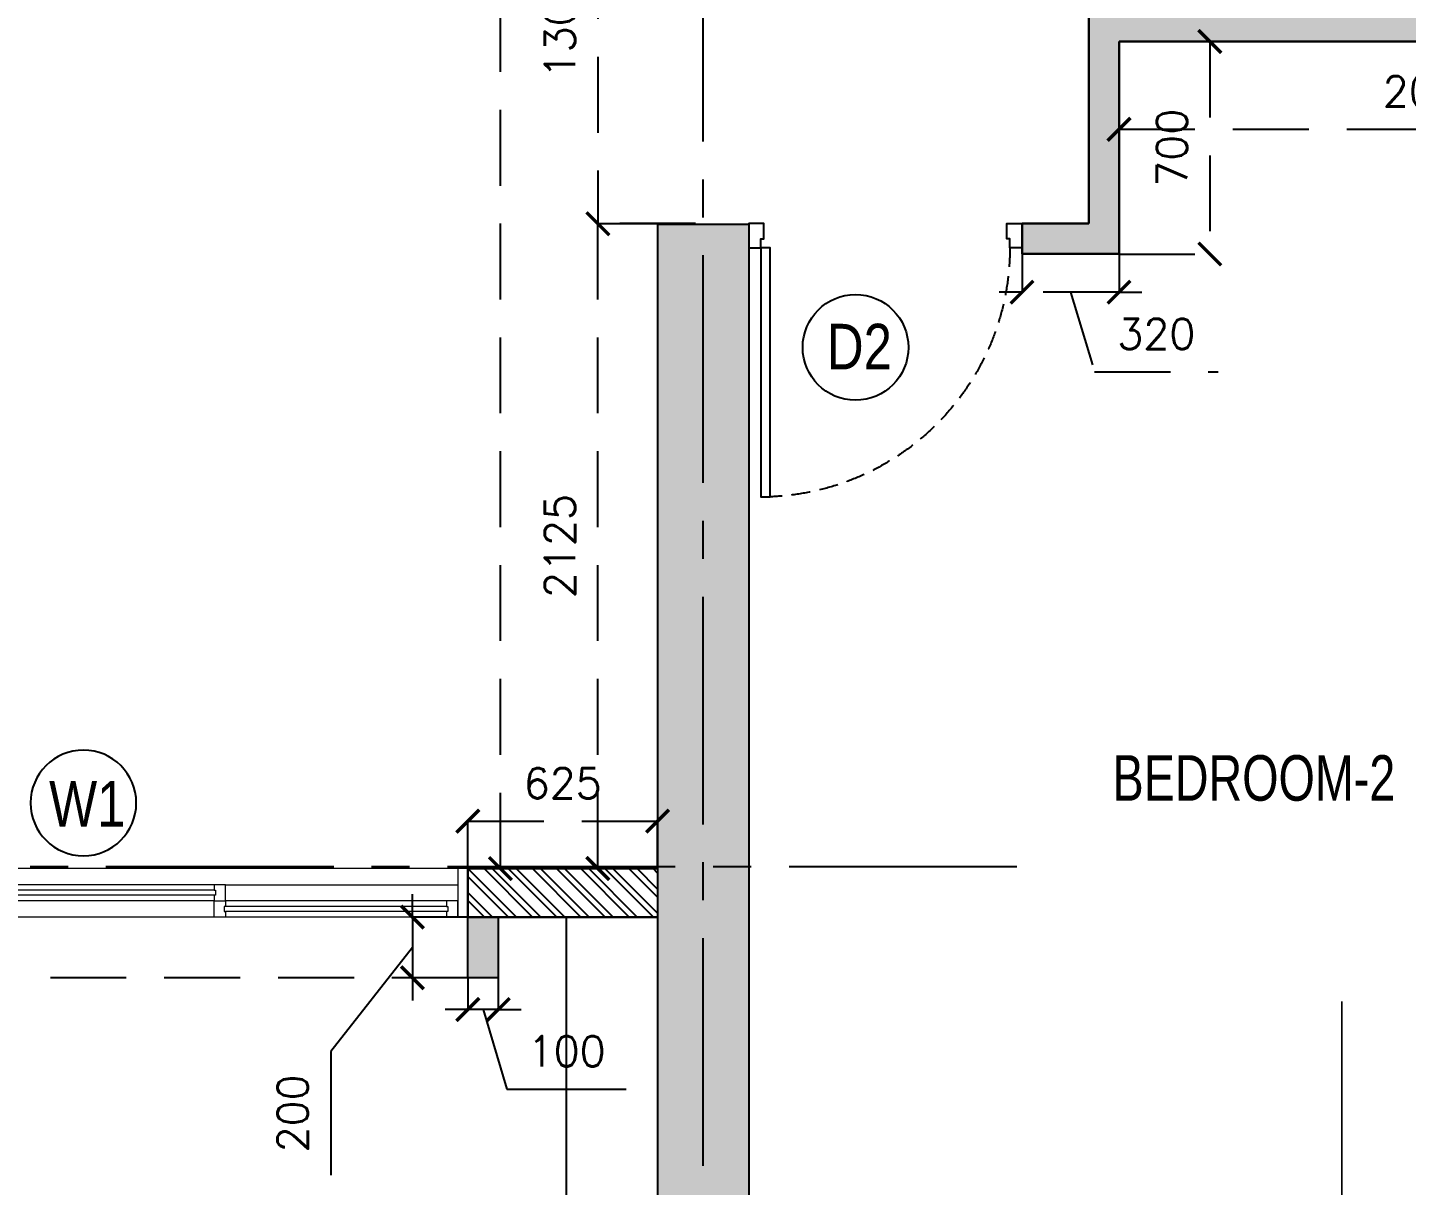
# Model space of a CAD drawing. Header units: millimetres. Extents: x 1124992 to 1258557, y -5767803 to -5695799.
# Drawn here: x 1220237 to 1224778, y -5718618 to -5714803 of the extents above; entities that cross this region are included whole.
import ezdxf
from ezdxf.enums import TextEntityAlignment as Align

# ---------------------------------------------------------------- set-up
doc = ezdxf.new("R2010")
doc.units = ezdxf.units.MM
doc.header["$LTSCALE"] = 1000
doc.header["$MEASUREMENT"] = 0
for name, pattern in [('$1$AUDIT_D_120904163729-0', [0]), ('$36$HIDDEN', [0.375, 0.25, -0.125]), ('3BHK-A$0$AUDIT_D_120904163729-0', [0]), ('3BHK-A$0$HIDDEN', [0.375, 0.25, -0.125]), ('AUDIT_D_120904163729-0', [0]), ('T8(T9 IS SIMILAR) - 1st FLOOR ELEVATION$0$AUDIT_D_120904163729-0', [0]), ('T8(T9 IS SIMILAR) - DIMENSION & TEXTING$0$HIDDEN', [0.375, 0.25, -0.125]), ('T8(T9 IS SIMILAR) - TYPICAL FLOOR ELEVATION$0$AUDIT_D_120904163729-0', [0]), ('T8(T9 IS SIMILAR) - TYPICAL FLOOR ELEVATION$0$HIDDEN', [0.375, 0.25, -0.125]), ('T8_PROFILE SECTIONS$0$HIDDEN', [0.375, 0.25, -0.125]), ('T8_PROFILE SECTIONS$0$PHANTOM2', [1.25, 0.625, -0.125, 0.125, -0.125, 0.125, -0.125]), ('T8_REFUGE COLUMNS$0$CENTER2', [1.125, 0.75, -0.125, 0.125, -0.125])]:
    doc.linetypes.add(name, pattern=pattern)
doc.layers.get('0').update_dxf_attribs({"linetype": 'AUDIT_D_120904163729-0'})
for name, color, linetype in [('$0$A-HATCH -160', 251, '$1$AUDIT_D_120904163729-0'), ('$21$A-DIMENSIONS', 2, '$36$HIDDEN'), ('3BHK-A$0$A-DOOR-FULL', 2, 'Continuous'), ('3BHK-A$0$A-HATCH -160', 251, '3BHK-A$0$AUDIT_D_120904163729-0'), ('A_dim', 1, 'Continuous'), ('T8(T9 IS SIMILAR) - 1st FLOOR ELEVATION$0$A-WALL-FEATURES', 110, 'T8(T9 IS SIMILAR) - 1st FLOOR ELEVATION$0$AUDIT_D_120904163729-0'), ('T8(T9 IS SIMILAR) - DIMENSION & TEXTING$0$A-DIMENSIONS', 2, 'T8(T9 IS SIMILAR) - DIMENSION & TEXTING$0$HIDDEN'), ('T8(T9 IS SIMILAR) - DIMENSION & TEXTING$1$a-window-no', 125, 'Continuous'), ('T8(T9 IS SIMILAR) - TYPICAL FLOOR ELEVATION$0$A-DIM', 1, 'T8(T9 IS SIMILAR) - TYPICAL FLOOR ELEVATION$0$AUDIT_D_120904163729-0'), ('T8(T9 IS SIMILAR) - TYPICAL FLOOR ELEVATION$0$A-WALL HATCH', 252, 'T8(T9 IS SIMILAR) - TYPICAL FLOOR ELEVATION$0$AUDIT_D_120904163729-0'), ('T8(T9 IS SIMILAR) - TYPICAL FLOOR ELEVATION$0$A-WALL-FEATURES', 6, 'T8(T9 IS SIMILAR) - TYPICAL FLOOR ELEVATION$0$AUDIT_D_120904163729-0'), ('T8_PROFILE SECTIONS$0$A-PROFILE SECTIONS', 81, 'T8_PROFILE SECTIONS$0$PHANTOM2'), ('T8_REFUGE COLUMNS$0$A-CENTERLINE', 193, 'T8_REFUGE COLUMNS$0$CENTER2'), ('T8_REFUGE COLUMNS$0$A-RCC COLS', 3, 'Continuous'), ('T8_TYPICAL COLUMNS$0$A-RCC COLS', 3, 'Continuous')]:
    doc.layers.add(name, color=color, linetype=linetype)
for name, color, linetype, lineweight in [('3BHK-A$0$A-WALL- 160', 6, 'Continuous', 30), ('3BHK-A$0$Window', 4, 'Continuous', 20), ('T8(T9 IS SIMILAR) - DIMENSION & TEXTING$0$a-Text', 4, 'Continuous', 0), ('T8(T9 IS SIMILAR)$0$D&W', 8, 'Continuous', 25)]:
    doc.layers.add(name, color=color, linetype=linetype, lineweight=lineweight)
doc.layers.add('T8_REFUGE COLUMNS$1$COL-HATCH', color=7, linetype='Continuous', lineweight=25, true_color=0xa3a3a3)
doc.styles.add('T8(T9 IS SIMILAR) - DIMENSION & TEXTING$0$ARIAL ARROW', font='swisscl.ttf')
doc.styles.add('T8(T9 IS SIMILAR) - DIMENSION & TEXTING$0$Romans 1', font='romans.shx', dxfattribs={"height": 100})
doc.styles.add('T8(T9 IS SIMILAR) - DIMENSION & TEXTING$1$LODHA STANDERD', font='sanss___.ttf')
doc.styles.add('T8(T9 IS SIMILAR) - TYPICAL FLOOR ELEVATION$0$Romans 1', font='romans.shx', dxfattribs={"height": 100})
doc.dimstyles.new('T8(T9 IS SIMILAR) - DIMENSION & TEXTING$0$ALPINE S', dxfattribs={"dimscale": 0, "dimtxt": 100, "dimasz": 75, "dimexe": 0, "dimexo": 0, "dimgap": 75, "dimtad": 1, "dimdec": 0, "dimzin": 0, "dimdsep": 46, "dimtxsty": 'T8(T9 IS SIMILAR) - DIMENSION & TEXTING$0$Romans 1', "dimblk": 'T8(T9 IS SIMILAR) - DIMENSION & TEXTING$0$_ArchTick', "dimcen": 0.09, "dimclrd": 256, "dimclre": 256, "dimclrt": 7, "dimadec": 0, "dimazin": 0, "dimtfac": 1, "dimtdec": 0, "dimtofl": 0, "dimtmove": 1, "dimatfit": 0, "dimldrblk": 'T8(T9 IS SIMILAR) - DIMENSION & TEXTING$0$_Open90', "dimfxl": 1, "dimtolj": 1, "dimtzin": 0, "dimarcsym": 0})
doc.dimstyles.new('T8(T9 IS SIMILAR) - TYPICAL FLOOR ELEVATION$0$ALPINE S', dxfattribs={"dimscale": 0, "dimtxt": 100, "dimasz": 75, "dimexe": 0, "dimexo": 0, "dimgap": 75, "dimtad": 1, "dimdec": 0, "dimzin": 0, "dimdsep": 46, "dimtxsty": 'T8(T9 IS SIMILAR) - TYPICAL FLOOR ELEVATION$0$Romans 1', "dimblk": 'T8(T9 IS SIMILAR) - TYPICAL FLOOR ELEVATION$0$_ArchTick', "dimcen": 0.09, "dimclrd": 256, "dimclre": 256, "dimclrt": 7, "dimadec": 0, "dimazin": 0, "dimtfac": 1, "dimtdec": 0, "dimtofl": 0, "dimtmove": 1, "dimatfit": 0, "dimldrblk": 'T8(T9 IS SIMILAR) - TYPICAL FLOOR ELEVATION$0$_Open90', "dimfxl": 1, "dimtolj": 1, "dimtzin": 0, "dimarcsym": 0})

# ---------------------------------------------------------------- blocks, each defined once
blk = doc.blocks.new('T8(T9 IS SIMILAR) - DIMENSION & TEXTING$1$WINDOW TAG')
at = {"layer": 'T8(T9 IS SIMILAR) - DIMENSION & TEXTING$1$a-window-no'}
blk.add_circle((0, 0), 174.1, dxfattribs=at)
at = {"layer": 'T8(T9 IS SIMILAR) - DIMENSION & TEXTING$1$a-window-no', "style": 'T8(T9 IS SIMILAR) - DIMENSION & TEXTING$1$LODHA STANDERD'}
blk.add_attdef('WINDOW', text='', height=150, dxfattribs=at).set_placement((11.3, 2.8), align=Align.MIDDLE_CENTER)
blk = doc.blocks.new('T8(T9 IS SIMILAR) - DIMENSION & TEXTING$0$_ArchTick')
at = {"color": 0, "linetype": 'ByBlock', "const_width": 0.15}
blk.add_lwpolyline([(-0.5, -0.5), (0.5, 0.5)], dxfattribs=at)
blk = doc.blocks.new('*D400')
at = {"layer": 'T8(T9 IS SIMILAR) - DIMENSION & TEXTING$0$A-DIMENSIONS', "linetype": 'T8(T9 IS SIMILAR) - DIMENSION & TEXTING$0$HIDDEN', "lineweight": -2, "transparency": 16777216}
for p, q in [((1221686.8, -5717573.6), (1221686.8, -5717417.3)), ((1222311.7, -5717573.6), (1222311.7, -5717417.3))]:
    blk.add_line(p, q, dxfattribs=at)
at = {"layer": 'T8(T9 IS SIMILAR) - DIMENSION & TEXTING$0$A-DIMENSIONS', "lineweight": -2, "transparency": 16777216}
blk.add_line((1221686.8, -5717417.3), (1222311.7, -5717417.3), dxfattribs=at)
at = {"layer": 'T8(T9 IS SIMILAR) - DIMENSION & TEXTING$0$A-DIMENSIONS', "linetype": 'ByBlock', "lineweight": -2, "transparency": 16777216, "xscale": 75, "yscale": 75, "zscale": 75, "rotation": 180}
blk.add_blockref('T8(T9 IS SIMILAR) - DIMENSION & TEXTING$0$_ArchTick', (1221686.8, -5717417.3), dxfattribs=at)
at = {"layer": 'T8(T9 IS SIMILAR) - DIMENSION & TEXTING$0$A-DIMENSIONS', "linetype": 'ByBlock', "lineweight": -2, "transparency": 16777216, "xscale": 75, "yscale": 75, "zscale": 75}
blk.add_blockref('T8(T9 IS SIMILAR) - DIMENSION & TEXTING$0$_ArchTick', (1222311.7, -5717417.3), dxfattribs=at)
at = {"layer": 'T8(T9 IS SIMILAR) - DIMENSION & TEXTING$0$A-DIMENSIONS', "color": 7, "linetype": 'ByBlock', "transparency": 16777216, "insert": (1221999.3, -5717292.3), "char_height": 100, "attachment_point": 5, "style": 'T8(T9 IS SIMILAR) - DIMENSION & TEXTING$0$Romans 1'}
blk.add_mtext('\\A1;625', dxfattribs=at)
blk = doc.blocks.new('T8(T9 IS SIMILAR) - DIMENSION & TEXTING$0$_Open90')
at = {"color": 0, "linetype": 'ByBlock', "lineweight": -2}
for p, q in [((0, 0), (-1, 0)), ((-0.5, 0.5), (0, 0)), ((0, 0), (-0.5, -0.5))]:
    blk.add_line(p, q, dxfattribs=at)
blk = doc.blocks.new('*D401')
at = {"layer": 'T8(T9 IS SIMILAR) - DIMENSION & TEXTING$0$A-DIMENSIONS', "linetype": 'T8(T9 IS SIMILAR) - DIMENSION & TEXTING$0$HIDDEN', "lineweight": -2, "transparency": 16777216}
for p, q in [((1222022.4, -5710748.9), (1221794, -5710748.9)), ((1221999.3, -5717573.6), (1221794, -5717573.6))]:
    blk.add_line(p, q, dxfattribs=at)
at = {"layer": 'T8(T9 IS SIMILAR) - DIMENSION & TEXTING$0$A-DIMENSIONS', "lineweight": -2, "transparency": 16777216}
blk.add_line((1221794, -5717573.6), (1221794, -5710748.9), dxfattribs=at)
at = {"layer": 'T8(T9 IS SIMILAR) - DIMENSION & TEXTING$0$A-DIMENSIONS', "linetype": 'ByBlock', "lineweight": -2, "transparency": 16777216, "xscale": 75, "yscale": 75, "zscale": 75}
for p, rotation in [((1221794, -5710748.9), 90), ((1221794, -5717573.6), 270)]:
    blk.add_blockref('T8(T9 IS SIMILAR) - DIMENSION & TEXTING$0$_ArchTick', p, dxfattribs=dict(at, rotation=rotation))
at = {"layer": 'T8(T9 IS SIMILAR) - DIMENSION & TEXTING$0$A-DIMENSIONS', "color": 7, "linetype": 'ByBlock', "transparency": 16777216, "insert": (1221669, -5714161.3), "char_height": 100, "attachment_point": 5, "rotation": 90, "style": 'T8(T9 IS SIMILAR) - DIMENSION & TEXTING$0$Romans 1'}
blk.add_mtext('\\A1;6825', dxfattribs=at)
blk = doc.blocks.new('*D378')
at = {"layer": 'T8(T9 IS SIMILAR) - DIMENSION & TEXTING$0$A-DIMENSIONS', "linetype": 'T8(T9 IS SIMILAR) - DIMENSION & TEXTING$0$HIDDEN', "lineweight": -2, "transparency": 16777216}
for p, q in [((1223831.7, -5714848.7), (1224130.7, -5714848.7)), ((1223831.7, -5715548.7), (1224130.7, -5715548.7))]:
    blk.add_line(p, q, dxfattribs=at)
at = {"layer": 'T8(T9 IS SIMILAR) - DIMENSION & TEXTING$0$A-DIMENSIONS', "lineweight": -2, "transparency": 16777216}
blk.add_line((1224130.7, -5714848.7), (1224130.7, -5715548.7), dxfattribs=at)
at = {"layer": 'T8(T9 IS SIMILAR) - DIMENSION & TEXTING$0$A-DIMENSIONS', "linetype": 'ByBlock', "lineweight": -2, "transparency": 16777216, "xscale": 75, "yscale": 75, "zscale": 75}
for p, rotation in [((1224130.7, -5714848.7), 90), ((1224130.7, -5715548.7), 270)]:
    blk.add_blockref('T8(T9 IS SIMILAR) - DIMENSION & TEXTING$0$_ArchTick', p, dxfattribs=dict(at, rotation=rotation))
at = {"layer": 'T8(T9 IS SIMILAR) - DIMENSION & TEXTING$0$A-DIMENSIONS', "color": 7, "linetype": 'ByBlock', "transparency": 16777216, "insert": (1224005.7, -5715198.7), "char_height": 100, "attachment_point": 5, "rotation": 90, "style": 'T8(T9 IS SIMILAR) - DIMENSION & TEXTING$0$Romans 1'}
blk.add_mtext('\\A1;700', dxfattribs=at)
blk = doc.blocks.new('*D379')
at = {"layer": 'T8(T9 IS SIMILAR) - DIMENSION & TEXTING$0$A-DIMENSIONS', "linetype": 'T8(T9 IS SIMILAR) - DIMENSION & TEXTING$0$HIDDEN', "lineweight": -2, "transparency": 16777216}
for p, q in [((1223512.1, -5715548.7), (1223512.1, -5715674.5)), ((1223831.7, -5715548.7), (1223831.7, -5715674.5))]:
    blk.add_line(p, q, dxfattribs=at)
at = {"layer": 'T8(T9 IS SIMILAR) - DIMENSION & TEXTING$0$A-DIMENSIONS', "lineweight": -2, "transparency": 16777216}
for p, q in [((1223512.1, -5715674.5), (1223437.1, -5715674.5)), ((1223831.7, -5715674.5), (1223512.1, -5715674.5)), ((1223671.9, -5715674.5), (1223750.7, -5715937)), ((1223831.7, -5715674.5), (1223906.7, -5715674.5)), ((1223750.7, -5715937), (1224157.8, -5715937))]:
    blk.add_line(p, q, dxfattribs=at)
at = {"layer": 'T8(T9 IS SIMILAR) - DIMENSION & TEXTING$0$A-DIMENSIONS', "linetype": 'ByBlock', "lineweight": -2, "transparency": 16777216, "xscale": 75, "yscale": 75, "zscale": 75}
blk.add_blockref('T8(T9 IS SIMILAR) - DIMENSION & TEXTING$0$_ArchTick', (1223512.1, -5715674.5), dxfattribs=at)
at = {"layer": 'T8(T9 IS SIMILAR) - DIMENSION & TEXTING$0$A-DIMENSIONS', "linetype": 'ByBlock', "lineweight": -2, "transparency": 16777216, "xscale": 75, "yscale": 75, "zscale": 75, "rotation": 180}
blk.add_blockref('T8(T9 IS SIMILAR) - DIMENSION & TEXTING$0$_ArchTick', (1223831.7, -5715674.5), dxfattribs=at)
at = {"layer": 'T8(T9 IS SIMILAR) - DIMENSION & TEXTING$0$A-DIMENSIONS', "color": 7, "linetype": 'ByBlock', "transparency": 16777216, "insert": (1223954.3, -5715812), "char_height": 100, "attachment_point": 5, "style": 'T8(T9 IS SIMILAR) - DIMENSION & TEXTING$0$Romans 1'}
blk.add_mtext('\\A1;320', dxfattribs=at)
blk = doc.blocks.new('*D380')
at = {"layer": 'T8(T9 IS SIMILAR) - DIMENSION & TEXTING$0$A-DIMENSIONS', "linetype": 'T8(T9 IS SIMILAR) - DIMENSION & TEXTING$0$HIDDEN', "lineweight": -2, "transparency": 16777216}
for p, q in [((1223831.7, -5715361), (1223831.7, -5715137.9)), ((1225911.9, -5715311), (1225911.9, -5715137.9))]:
    blk.add_line(p, q, dxfattribs=at)
at = {"layer": 'T8(T9 IS SIMILAR) - DIMENSION & TEXTING$0$A-DIMENSIONS', "lineweight": -2, "transparency": 16777216}
blk.add_line((1223831.7, -5715137.9), (1225911.9, -5715137.9), dxfattribs=at)
at = {"layer": 'T8(T9 IS SIMILAR) - DIMENSION & TEXTING$0$A-DIMENSIONS', "linetype": 'ByBlock', "lineweight": -2, "transparency": 16777216, "xscale": 75, "yscale": 75, "zscale": 75, "rotation": 180}
blk.add_blockref('T8(T9 IS SIMILAR) - DIMENSION & TEXTING$0$_ArchTick', (1223831.7, -5715137.9), dxfattribs=at)
at = {"layer": 'T8(T9 IS SIMILAR) - DIMENSION & TEXTING$0$A-DIMENSIONS', "linetype": 'ByBlock', "lineweight": -2, "transparency": 16777216, "xscale": 75, "yscale": 75, "zscale": 75}
blk.add_blockref('T8(T9 IS SIMILAR) - DIMENSION & TEXTING$0$_ArchTick', (1225911.9, -5715137.9), dxfattribs=at)
at = {"layer": 'T8(T9 IS SIMILAR) - DIMENSION & TEXTING$0$A-DIMENSIONS', "color": 7, "linetype": 'ByBlock', "transparency": 16777216, "insert": (1224871.8, -5715012.9), "char_height": 100, "attachment_point": 5, "style": 'T8(T9 IS SIMILAR) - DIMENSION & TEXTING$0$Romans 1'}
blk.add_mtext('\\A1;2080', dxfattribs=at)
blk = doc.blocks.new('*D393')
at = {"layer": 'T8(T9 IS SIMILAR) - DIMENSION & TEXTING$0$A-DIMENSIONS', "linetype": 'T8(T9 IS SIMILAR) - DIMENSION & TEXTING$0$HIDDEN', "lineweight": -2, "transparency": 16777216}
for p, q in [((1222436.9, -5714148.9), (1222115.1, -5714148.9)), ((1222436.9, -5715448.7), (1222115.1, -5715448.7))]:
    blk.add_line(p, q, dxfattribs=at)
at = {"layer": 'T8(T9 IS SIMILAR) - DIMENSION & TEXTING$0$A-DIMENSIONS', "lineweight": -2, "transparency": 16777216}
blk.add_line((1222115.1, -5714148.9), (1222115.1, -5715448.7), dxfattribs=at)
at = {"layer": 'T8(T9 IS SIMILAR) - DIMENSION & TEXTING$0$A-DIMENSIONS', "linetype": 'ByBlock', "lineweight": -2, "transparency": 16777216, "xscale": 75, "yscale": 75, "zscale": 75}
for p, rotation in [((1222115.1, -5714148.9), 90), ((1222115.1, -5715448.7), 270)]:
    blk.add_blockref('T8(T9 IS SIMILAR) - DIMENSION & TEXTING$0$_ArchTick', p, dxfattribs=dict(at, rotation=rotation))
at = {"layer": 'T8(T9 IS SIMILAR) - DIMENSION & TEXTING$0$A-DIMENSIONS', "color": 7, "linetype": 'ByBlock', "transparency": 16777216, "insert": (1221990.1, -5714798.8), "char_height": 100, "attachment_point": 5, "rotation": 90, "style": 'T8(T9 IS SIMILAR) - DIMENSION & TEXTING$0$Romans 1'}
blk.add_mtext('\\A1;1300', dxfattribs=at)
blk = doc.blocks.new('*D217')
at = {"layer": 'T8(T9 IS SIMILAR) - DIMENSION & TEXTING$0$A-DIMENSIONS', "linetype": 'T8(T9 IS SIMILAR) - DIMENSION & TEXTING$0$HIDDEN', "lineweight": -2, "transparency": 16777216}
for p, q in [((1222312.1, -5715448.9), (1222115.1, -5715448.9)), ((1222312.1, -5717573.4), (1222115.1, -5717573.4))]:
    blk.add_line(p, q, dxfattribs=at)
at = {"layer": 'T8(T9 IS SIMILAR) - DIMENSION & TEXTING$0$A-DIMENSIONS', "lineweight": -2, "transparency": 16777216}
blk.add_line((1222115.1, -5717573.4), (1222115.1, -5715448.9), dxfattribs=at)
at = {"layer": 'T8(T9 IS SIMILAR) - DIMENSION & TEXTING$0$A-DIMENSIONS', "linetype": 'ByBlock', "lineweight": -2, "transparency": 16777216, "xscale": 75, "yscale": 75, "zscale": 75}
for p, rotation in [((1222115.1, -5715448.9), 90), ((1222115.1, -5717573.4), 270)]:
    blk.add_blockref('T8(T9 IS SIMILAR) - DIMENSION & TEXTING$0$_ArchTick', p, dxfattribs=dict(at, rotation=rotation))
at = {"layer": 'T8(T9 IS SIMILAR) - DIMENSION & TEXTING$0$A-DIMENSIONS', "color": 7, "linetype": 'ByBlock', "transparency": 16777216, "insert": (1221990.1, -5716511.1), "char_height": 100, "attachment_point": 5, "rotation": 90, "style": 'T8(T9 IS SIMILAR) - DIMENSION & TEXTING$0$Romans 1'}
blk.add_mtext('\\A1;2125', dxfattribs=at)
blk = doc.blocks.new('T8_REFUGE COLUMNS')
at = {"layer": 'T8_REFUGE COLUMNS$1$COL-HATCH', "linetype": 'ByBlock'}
h = blk.add_hatch(color=256, dxfattribs=at)
h.dxf.hatch_style = 1
h.paths.add_polyline_path([(1222612.1, -5719684.9), (1222312.1, -5719684.9), (1222312.1, -5715449.9), (1222612.1, -5715449.9)])
at = {"layer": 'T8_REFUGE COLUMNS$0$A-CENTERLINE'}
for p, q in [((1222462.1, -5720802.9), (1222462.1, -5702690.8)), ((1223494.9, -5717567.4), (1182495.9, -5717567.4))]:
    blk.add_line(p, q, dxfattribs=at)
at = {"layer": 'T8_REFUGE COLUMNS$0$A-RCC COLS', "linetype": 'ByBlock'}
blk.add_lwpolyline([(1222612.1, -5719684.9), (1222312.1, -5719684.9), (1222312.1, -5715449.9), (1222612.1, -5715449.9)], close=True, dxfattribs=at)
blk = doc.blocks.new('T8_TYPICAL COLUMNS')
at = {"layer": 'T8_TYPICAL COLUMNS$0$A-RCC COLS', "linetype": 'ByBlock'}
blk.add_blockref('T8_REFUGE COLUMNS', (0, 0), dxfattribs=at)
blk = doc.blocks.new('*U607')
for points in [[(0, 0), (0, 820), (30, 820), (30, 0)], [(-40, 0), (0, 0), (0, -30), (10, -30), (10, -80), (-40, -80)], [(860, 0), (820, 0), (820, -30), (810, -30), (810, -80), (860, -80)]]:
    blk.add_lwpolyline(points, close=True)
at = {"color": 0, "linetype": 'ByBlock', "ltscale": 0.25}
blk.add_arc((-1.2, -0.5), 821.2, 0.0347, 87.627, dxfattribs=at)
blk = doc.blocks.new('3BHK-A$0$2400')
at = {"layer": '3BHK-A$0$Window', "color": 1, "lineweight": 13}
for p, q in [((1151176.5, -5692111.9), (1148842.5, -5692111.9)), ((1149607.5, -5692111.9), (1148880, -5692111.9)), ((1149607.5, -5692165.3), (1148880, -5692165.3)), ((1150373.7, -5692165.3), (1149645, -5692165.3)), ((1150411.2, -5692165.3), (1151176.5, -5692165.3)), ((1149607.5, -5692218.6), (1148842.5, -5692218.6)), ((1150373.7, -5692218.6), (1149645, -5692218.6)), ((1151139, -5692218.6), (1150411.2, -5692218.6)), ((1150373.7, -5692271.9), (1148842.5, -5692271.9)), ((1151139, -5692271.9), (1150411.2, -5692271.9))]:
    blk.add_line(p, q, dxfattribs=at)
at = {"layer": '3BHK-A$0$Window', "color": 5, "lineweight": 13}
for p, q in [((1149607.5, -5692142.2), (1148880, -5692142.2)), ((1149607.5, -5692146.7), (1148880, -5692146.7)), ((1150373.7, -5692183.8), (1149645, -5692183.8)), ((1150373.7, -5692200), (1149645, -5692200)), ((1151139, -5692237.2), (1150411.2, -5692237.2)), ((1151139, -5692253.3), (1150411.2, -5692253.3))]:
    blk.add_line(p, q, dxfattribs=at)
at = {"layer": '3BHK-A$0$Window', "color": 4, "lineweight": 13}
for points in [[(1148842.5, -5692111.9), (1148809.5, -5692111.9), (1148809.5, -5692271.9), (1148842.5, -5692271.9)], [(1148880, -5692146.7), (1148880, -5692165.3), (1148842.5, -5692165.3), (1148842.5, -5692111.9), (1148880, -5692111.9), (1148880, -5692142.2), (1148875.5, -5692142.2), (1148875.5, -5692146.7)], [(1149607.5, -5692146.7), (1149607.5, -5692165.3), (1149645, -5692165.3), (1149645, -5692111.9), (1149607.5, -5692111.9), (1149607.5, -5692142.2), (1149612, -5692142.2), (1149612, -5692146.7)], [(1151209.5, -5692111.9), (1151176.5, -5692111.9), (1151176.5, -5692271.9), (1151209.5, -5692271.9)], [(1149645, -5692200), (1149645, -5692218.6), (1149607.5, -5692218.6), (1149607.5, -5692165.3), (1149645, -5692165.3), (1149645, -5692183.8), (1149640.5, -5692183.8), (1149640.5, -5692200)], [(1150373.7, -5692200), (1150373.7, -5692218.6), (1150411.2, -5692218.6), (1150411.2, -5692165.3), (1150373.7, -5692165.3), (1150373.7, -5692183.8), (1150378.2, -5692183.8), (1150378.2, -5692200)], [(1150411.2, -5692253.3), (1150411.2, -5692271.9), (1150373.7, -5692271.9), (1150373.7, -5692218.6), (1150411.2, -5692218.6), (1150411.2, -5692237.2), (1150406.7, -5692237.2), (1150406.7, -5692253.3)], [(1151139, -5692253.3), (1151139, -5692271.9), (1151176.5, -5692271.9), (1151176.5, -5692218.6), (1151139, -5692218.6), (1151139, -5692237.2), (1151143.5, -5692237.2), (1151143.5, -5692253.3)]]:
    blk.add_lwpolyline(points, close=True, dxfattribs=at)
blk = doc.blocks.new('3BHK-A')
at = {"layer": '3BHK-A$0$A-HATCH -160', "linetype": 'ByBlock'}
h = blk.add_hatch(dxfattribs=at)
h.set_pattern_fill('ZIGZAG', color=256, scale=250)
h.set_pattern_definition([(9e-15, (1e-08, 0), (31.25, 31.25), [31.25, -31.25]), (90, (31.25, 0), (-31.25, 31.25), [31.25, -31.25])])
h.paths.add_polyline_path([(1185182.8, -5714749.5), (1186532.7, -5714749.5), (1186532.7, -5714149.5), (1186632.7, -5714149.5), (1186632.7, -5714749.5), (1188712.7, -5714749.5), (1188712.7, -5714049.5), (1189032.5, -5714049.5), (1189032.5, -5714149.5), (1188812.7, -5714149.5), (1188812.7, -5715449.5), (1189032.5, -5715449.5), (1189032.5, -5715549.5), (1188712.7, -5715549.5), (1188712.7, -5714849.5), (1186632.7, -5714849.5), (1186632.7, -5715664.5), (1186532.7, -5715664.5), (1186532.7, -5714849.5), (1185182.8, -5714849.5)])
h.paths.add_polyline_path([(1185182.8, -5713249.5), (1185782.7, -5713249.5), (1185782.7, -5713149.5), (1185182.8, -5713149.5)])
h.paths.add_polyline_path([(1186532.7, -5710699.5), (1186632.7, -5710699.5), (1186632.7, -5713249.5), (1186532.7, -5713249.5)])
h.paths.add_polyline_path([(1186532.7, -5717399.5), (1186632.7, -5717399.5), (1186632.7, -5716414.5), (1186532.7, -5716414.5)])
h.paths.add_polyline_path([(1194902.2, -5715375), (1194082.3, -5715375), (1194082.3, -5715475), (1194902.2, -5715475)])
h.paths.add_polyline_path([(1195782.2, -5715375), (1196682.2, -5715375), (1196682.2, -5715475), (1195782.2, -5715475)])
h.paths.add_polyline_path([(1194132.5, -5714149.9), (1196532.4, -5714149.9), (1196532.4, -5714049.9), (1194132.5, -5714049.9)])
h.paths.add_polyline_path([(1197432.4, -5711800.2), (1197532.4, -5711800.2), (1197532.4, -5714149.9), (1197432.4, -5714149.9)])
h.paths.add_polyline_path([(1198282.4, -5714149.9), (1198958.7, -5714149.9), (1198958.7, -5714049.9), (1198282.4, -5714049.9)])
h.paths.add_polyline_path([(1196871.9, -5720208.6), (1196082.2, -5720209.7), (1196082.3, -5720109.7), (1196082.2, -5720109.7), (1196182.2, -5720109.7), (1196871.9, -5720108.6)])
h.paths.add_polyline_path([(1193397.2, -5709939.9), (1193882.3, -5709939.6), (1193882.3, -5710040.1), (1193397.3, -5710040.1)])
h.paths.add_polyline_path([(1186632.7, -5708554.7), (1187192.3, -5708554.8), (1187192.3, -5708654.7), (1186632.7, -5708654.7)])
h.paths.add_polyline_path([(1194182.3, -5715724), (1194082.3, -5715724), (1194082.3, -5715474), (1194182.3, -5715474)])
h = blk.add_hatch(dxfattribs=at)
h.set_pattern_fill('ANSI32', color=256, scale=150)
h.set_pattern_definition([(45, (-0.65, 1285.594), (-39.77475644, 39.77475644), []), (45, (25.864, 1285.594), (-39.77475644, 39.77475644), [])])
h.paths.add_polyline_path([(1190857.7, -5717574.7), (1190232.7, -5717574.7), (1190232.7, -5717734.7), (1190857.7, -5717734.7)])
at = {"layer": '3BHK-A$0$A-WALL- 160', "linetype": 'ByBlock'}
for p, q in [((1188812.7, -5715448.5, 0), (1188812.7, -5714148.5, 0)), ((1188712.7, -5714848.5, 0), (1186632.7, -5714848.5, 0)), ((1188712.7, -5715548.5, 0), (1188712.7, -5714848.5, 0)), ((1188812.7, -5715448.5, 0), (1189032.5, -5715448.5, 0)), ((1189032.5, -5715448.5, 0), (1189032.5, -5715548.5, 0)), ((1189932.4, -5715448.5, 0), (1189932.5, -5715448.5, 0)), ((1188712.7, -5715548.5, 0), (1189032.5, -5715548.5, 0)), ((1189932.4, -5715548.5, 0), (1189932.5, -5715548.5, 0)), ((1190857.7, -5717573.4, 0), (1190232.7, -5717573.4, 0)), ((1190857.7, -5717573.4, 0), (1190857.7, -5717733.4, 0)), ((1190857.7, -5717733.4, 0), (1190232.7, -5717733.4, 0))]:
    blk.add_line(p, q, dxfattribs=at)
at = {"layer": '3BHK-A$0$A-DOOR-FULL', "linetype": '3BHK-A$0$HIDDEN', "rotation": 180}
blk.add_blockref('*U607', (1189892.5, -5715528.5, 0), dxfattribs=at)
at = {"layer": '3BHK-A$0$A-WALL- 160', "linetype": 'ByBlock', "xscale": -1}
blk.add_blockref('3BHK-A$0$2400', (2342067.1, -25461.5, 0), dxfattribs=at)
blk = doc.blocks.new('T8(T9 IS SIMILAR) - TYPICAL FLOOR ELEVATION$0$_ArchTick')
at = {"color": 0, "linetype": 'ByBlock', "const_width": 0.15}
blk.add_lwpolyline([(-0.5, -0.5), (0.5, 0.5)], dxfattribs=at)
blk = doc.blocks.new('*D717')
at = {"layer": 'T8(T9 IS SIMILAR) - TYPICAL FLOOR ELEVATION$0$A-DIM', "lineweight": -2, "transparency": 16777216}
for p, q in [((1221504.2, -5717733.5), (1221504.2, -5717658.5)), ((1221504.2, -5717733.5), (1221504.2, -5717933.5)), ((1221504.2, -5717833.5), (1221235.2, -5718176.9)), ((1221504.2, -5717933.5), (1221504.2, -5718008.5)), ((1221235.2, -5718176.9), (1221235.2, -5718584))]:
    blk.add_line(p, q, dxfattribs=at)
at = {"layer": 'T8(T9 IS SIMILAR) - TYPICAL FLOOR ELEVATION$0$A-DIM', "linetype": 'T8(T9 IS SIMILAR) - TYPICAL FLOOR ELEVATION$0$HIDDEN', "lineweight": -2, "transparency": 16777216}
for p, q in [((1221686.9, -5717733.5), (1221504.2, -5717733.5)), ((1221686.9, -5717933.5), (1221504.2, -5717933.5))]:
    blk.add_line(p, q, dxfattribs=at)
at = {"layer": 'T8(T9 IS SIMILAR) - TYPICAL FLOOR ELEVATION$0$A-DIM', "linetype": 'ByBlock', "lineweight": -2, "transparency": 16777216, "xscale": 75, "yscale": 75, "zscale": 75}
for p, rotation in [((1221504.2, -5717733.5), 270), ((1221504.2, -5717933.5), 90)]:
    blk.add_blockref('T8(T9 IS SIMILAR) - TYPICAL FLOOR ELEVATION$0$_ArchTick', p, dxfattribs=dict(at, rotation=rotation))
at = {"layer": 'T8(T9 IS SIMILAR) - TYPICAL FLOOR ELEVATION$0$A-DIM', "color": 7, "linetype": 'ByBlock', "transparency": 16777216, "insert": (1221110.2, -5718380.5), "char_height": 100, "attachment_point": 5, "rotation": 90, "style": 'T8(T9 IS SIMILAR) - TYPICAL FLOOR ELEVATION$0$Romans 1'}
blk.add_mtext('\\A1;200', dxfattribs=at)
blk = doc.blocks.new('T8(T9 IS SIMILAR) - TYPICAL FLOOR ELEVATION$0$_Open90')
at = {"color": 0, "linetype": 'ByBlock', "lineweight": -2}
for p, q in [((0, 0), (-1, 0)), ((-0.5, 0.5), (0, 0)), ((0, 0), (-0.5, -0.5))]:
    blk.add_line(p, q, dxfattribs=at)
blk = doc.blocks.new('*D729')
at = {"layer": 'T8(T9 IS SIMILAR) - TYPICAL FLOOR ELEVATION$0$A-DIM', "linetype": 'T8(T9 IS SIMILAR) - TYPICAL FLOOR ELEVATION$0$HIDDEN', "lineweight": -2, "transparency": 16777216}
for p, q in [((1221686.9, -5717933.5), (1221686.9, -5718038)), ((1221786.9, -5717933.5), (1221786.9, -5718038))]:
    blk.add_line(p, q, dxfattribs=at)
at = {"layer": 'T8(T9 IS SIMILAR) - TYPICAL FLOOR ELEVATION$0$A-DIM', "lineweight": -2, "transparency": 16777216}
for p, q in [((1221686.9, -5718038), (1221611.9, -5718038)), ((1221786.9, -5718038), (1221686.9, -5718038)), ((1221736.9, -5718038), (1221815.6, -5718300.5)), ((1221786.9, -5718038), (1221861.9, -5718038)), ((1221815.6, -5718300.5), (1222208.5, -5718300.5))]:
    blk.add_line(p, q, dxfattribs=at)
at = {"layer": 'T8(T9 IS SIMILAR) - TYPICAL FLOOR ELEVATION$0$A-DIM', "linetype": 'ByBlock', "lineweight": -2, "transparency": 16777216, "xscale": 75, "yscale": 75, "zscale": 75}
blk.add_blockref('T8(T9 IS SIMILAR) - TYPICAL FLOOR ELEVATION$0$_ArchTick', (1221686.9, -5718038), dxfattribs=at)
at = {"layer": 'T8(T9 IS SIMILAR) - TYPICAL FLOOR ELEVATION$0$A-DIM', "linetype": 'ByBlock', "lineweight": -2, "transparency": 16777216, "xscale": 75, "yscale": 75, "zscale": 75, "rotation": 180}
blk.add_blockref('T8(T9 IS SIMILAR) - TYPICAL FLOOR ELEVATION$0$_ArchTick', (1221786.9, -5718038), dxfattribs=at)
at = {"layer": 'T8(T9 IS SIMILAR) - TYPICAL FLOOR ELEVATION$0$A-DIM', "color": 7, "linetype": 'ByBlock', "transparency": 16777216, "insert": (1222012.1, -5718175.5), "char_height": 100, "attachment_point": 5, "style": 'T8(T9 IS SIMILAR) - TYPICAL FLOOR ELEVATION$0$Romans 1', "bg_fill": 3, "box_fill_scale": 1.25, "bg_fill_color": 256, "bg_fill_true_color": 13158600, "bg_fill_transparency": 0}
blk.add_mtext('\\A1;100', dxfattribs=at)
blk = doc.blocks.new('T8_PROFILE SECTIONS$0$MH')
at = {"layer": 'T8_PROFILE SECTIONS$0$A-PROFILE SECTIONS', "linetype": 'T8_PROFILE SECTIONS$0$HIDDEN', "ltscale": 2}
h = blk.add_hatch(color=256, dxfattribs=at)
h.dxf.hatch_style = 1
h.paths.add_polyline_path([(1140339.1, -5697424.8), (1140519.9, -5697528.1), (1140339.1, -5697631.3)])
at = {"layer": 'T8_PROFILE SECTIONS$0$A-PROFILE SECTIONS', "linetype": 'T8_PROFILE SECTIONS$0$HIDDEN', "ltscale": 2, "const_width": 5}
blk.add_lwpolyline([(1140339.1, -5697424.8), (1140339.1, -5697424.8), (1140519.9, -5697528.1), (1140339.1, -5697631.3)], close=True, dxfattribs=at)
blk.add_lwpolyline([(1140339.1, -5697424.8), (1140339.1, -5700565.7)], dxfattribs=at)
blk = doc.blocks.new('PROFILE SECTION LINE T9')
at = {"layer": 'T8_PROFILE SECTIONS$0$A-PROFILE SECTIONS', "linetype": 'ByBlock', "rotation": 180}
blk.add_blockref('T8_PROFILE SECTIONS$0$MH', (1179186.5, -5706961.2, 0), dxfattribs=at)
blk = doc.blocks.new('T8(T9 IS SIMILAR) - 1st FLOOR ELEVATION')
at = {"layer": 'T8(T9 IS SIMILAR) - 1st FLOOR ELEVATION$0$A-WALL-FEATURES', "color": 5, "linetype": 'T8(T9 IS SIMILAR) - 1st FLOOR ELEVATION$0$AUDIT_D_120904163729-0', "ltscale": 0.5, "elevation": 0.6}
blk.add_lwpolyline([(1222010.4, -5717733.5), (1222010.4, -5720283.7), (1226511.8, -5720283.5), (1226511.8, -5719723.5)], dxfattribs=at)
blk = doc.blocks.new('T8(T9 IS SIMILAR) - DIMENSION & TEXTING')
at = {"layer": 'T8(T9 IS SIMILAR) - DIMENSION & TEXTING$1$a-window-no'}
ref = blk.add_blockref('T8(T9 IS SIMILAR) - DIMENSION & TEXTING$1$WINDOW TAG', (1222963.8, -5715856.4, 0.5), dxfattribs=at)
ref.add_attrib('WINDOW', 'D2', dxfattribs={"height": 150, "style": 'T8(T9 IS SIMILAR) - DIMENSION & TEXTING$1$LODHA STANDERD', "width": 0.8}).set_placement((1222976.5, -5715853.7, 0.5), align=Align.MIDDLE_CENTER)
ref = blk.add_blockref('T8(T9 IS SIMILAR) - DIMENSION & TEXTING$1$WINDOW TAG', (1220420.6, -5717357.4, 0.5), dxfattribs=dict(at, xscale=-1, rotation=180))
ref.add_attrib('WINDOW', 'W1', dxfattribs={"height": 150, "style": 'T8(T9 IS SIMILAR) - DIMENSION & TEXTING$1$LODHA STANDERD', "width": 0.8}).set_placement((1220433.3, -5717360.2, 0.5), align=Align.MIDDLE_CENTER)
at = {"layer": 'T8(T9 IS SIMILAR) - DIMENSION & TEXTING$0$a-Text', "style": 'T8(T9 IS SIMILAR) - DIMENSION & TEXTING$0$ARIAL ARROW'}
blk.add_text('BEDROOM-2', height=150, dxfattribs=at).set_placement((1223810.3, -5717350, 0.5))
at = {"layer": 'T8(T9 IS SIMILAR) - DIMENSION & TEXTING$0$A-DIMENSIONS', "linetype": 'ByBlock'}
for base, p1, p2, angle, picture, middle in [((1221794, -5710748.9, 0.5), (1221999.3, -5717573.6, 0.5), (1222022.4, -5710748.9, 0.5), 90, '*D401', (1221669, -5714161.3, 0.5)), ((1222115.1, -5715448.7, 0.5), (1222436.9, -5714148.9), (1222436.9, -5715448.7, 0.5), 90, '*D393', (1221990.1, -5714798.8, 0.5)), ((1224130.7, -5715548.7, 0.5), (1223831.7, -5714848.7, 0.5), (1223831.7, -5715548.7, 0.5), 270, '*D378', (1224005.7, -5715198.7, 0.5)), ((1222115.0687, -5715448.8633), (1222312.0691, -5717573.434, 0.4896), (1222312.0691, -5715448.8633), 90, '*D217', (1221990.0687, -5716511.1486))]:
    dim = blk.add_linear_dim(base=base, p1=p1, p2=p2, angle=angle, dimstyle='T8(T9 IS SIMILAR) - DIMENSION & TEXTING$0$ALPINE S', override={"dimscale": 1, "dimfxl": 5, "dimarcsym": 1}, dxfattribs=at)
    dim.commit()
    dim.dimension.update_dxf_attribs({"geometry": picture, "text_midpoint": middle})
for base, p1, p2, picture, middle in [((1225911.9, -5715137.9, 0.5), (1223831.7, -5715361, 0.5), (1225911.9, -5715311, 0.5), '*D380', (1224871.8, -5715012.9, 0.5)), ((1223512.1, -5715674.5, 0.5), (1223831.7, -5715548.7, 0.5), (1223512.1, -5715548.7, 0.5), '*D379', (1223825.7, -5715812, 0.5)), ((1222311.7, -5717417.3, 0.5), (1221686.8, -5717573.6, 0.5), (1222311.7, -5717573.6, 0.5), '*D400', (1221999.3, -5717292.3, 0.5))]:
    dim = blk.add_linear_dim(base=base, p1=p1, p2=p2, dimstyle='T8(T9 IS SIMILAR) - DIMENSION & TEXTING$0$ALPINE S', override={"dimscale": 1, "dimfxl": 5, "dimarcsym": 1}, dxfattribs=at)
    dim.commit()
    dim.dimension.update_dxf_attribs({"geometry": picture, "text_midpoint": middle})
blk = doc.blocks.new('T8(T9 IS SIMILAR) - TYPICAL FLOOR ELEVATION')
at = {"layer": 'T8(T9 IS SIMILAR) - TYPICAL FLOOR ELEVATION$0$A-WALL HATCH', "linetype": 'ByBlock'}
h = blk.add_hatch(dxfattribs=at)
h.set_pattern_fill('ZIGZAG', color=256, scale=250)
h.set_pattern_definition([(0, (0, 0), (31.25, 31.25), [31.25, -31.25]), (90, (31.25, 0), (-31.25, 31.25), [31.25, -31.25])])
h.paths.add_polyline_path([(1186332.7, -5719983.5), (1186332.7, -5719683.5), (1186432.7, -5719683.5), (1186432.7, -5719883.5), (1186982.7, -5719883.5), (1186982.7, -5719523.5), (1187082.7, -5719523.5), (1187082.7, -5719983.5)])
h.paths.add_polyline_path([(1190232.7, -5719983.5), (1190232.7, -5719683.5), (1190132.7, -5719683.5), (1190132.7, -5719883.5), (1189582.7, -5719883.5), (1189582.7, -5719523.5), (1189482.7, -5719523.5), (1189482.7, -5719983.5)])
h.paths.add_polyline_path([(1190857.7, -5717933.5), (1190857.7, -5717733.5), (1190757.7, -5717733.5), (1190757.7, -5717933.5)])
h.paths.add_polyline_path([(1193357.7, -5717733.5), (1193357.7, -5717933.5), (1193257.7, -5717933.5), (1193257.7, -5717733.5)])
h.paths.add_polyline_path([(1196632.8, -5709938.8), (1196632.8, -5709738.8), (1196532.8, -5709738.8), (1196532.8, -5709938.8)])
h.paths.add_polyline_path([(1194132, -5709738.8), (1194132, -5709938.8), (1194032, -5709938.8), (1194032, -5709738.8)])
h.paths.add_polyline_path([(1195742.7, -5701889.7), (1196212.8, -5701889.7), (1196212.8, -5702349.7), (1196112.8, -5702349.7), (1196112.8, -5701989.7), (1195742.7, -5701989.7)])
h.paths.add_polyline_path([(1198312.8, -5702349.7), (1198312.8, -5701889.7), (1199132.6, -5701889.7), (1199132.6, -5701989.7), (1198412.8, -5701989.7), (1198412.8, -5702349.7)])
h.paths.add_polyline_path([(1199662.5, -5701090.3), (1199662.5, -5700890.3), (1199762.5, -5700890.3), (1199762.5, -5701090.3)])
h.paths.add_polyline_path([(1201862.6, -5700890.3), (1201862.6, -5701090.3), (1201962.6, -5701090.3), (1201962.6, -5700890.3)])
h.paths.add_polyline_path([(1210681.9, -5700890.3), (1210681.9, -5701090.3), (1210581.9, -5701090.3), (1210581.9, -5700890.3)])
h.paths.add_polyline_path([(1212882, -5701090.3), (1212882, -5700890.3), (1212782, -5700890.3), (1212782, -5701090.3)])
h.paths.add_polyline_path([(1214231.8, -5702349.7), (1214231.8, -5701889.7), (1213412.3, -5701889.7), (1213412.3, -5701989.7), (1214131.8, -5701989.7), (1214131.8, -5702349.7)])
h.paths.add_polyline_path([(1216801.9, -5701889.7), (1216331.8, -5701889.7), (1216331.8, -5702349.7), (1216431.8, -5702349.7), (1216431.8, -5701989.7), (1216801.9, -5701989.7)])
h.paths.add_polyline_path([(1215911.7, -5709938.8), (1215911.7, -5709738.8), (1216011.7, -5709738.8), (1216011.7, -5709938.8)])
h.paths.add_polyline_path([(1218412.5, -5709738.8), (1218412.5, -5709938.8), (1218512.5, -5709938.8), (1218512.5, -5709738.8)])
h.paths.add_polyline_path([(1221686.9, -5717933.5), (1221686.9, -5717733.5), (1221786.9, -5717733.5), (1221786.9, -5717933.5)])
h.paths.add_polyline_path([(1219186.9, -5717733.5), (1219186.9, -5717933.5), (1219286.9, -5717933.5), (1219286.9, -5717733.5)])
h.paths.add_polyline_path([(1222311.8, -5719983.5), (1222311.8, -5719683.5), (1222411.8, -5719683.5), (1222411.8, -5719883.5), (1222961.8, -5719883.5), (1222961.8, -5719523.5), (1223061.8, -5719523.5), (1223061.8, -5719983.5)])
h.paths.add_polyline_path([(1226211.8, -5719983.5), (1226211.8, -5719683.5), (1226111.8, -5719683.5), (1226111.8, -5719883.5), (1225561.8, -5719883.5), (1225561.8, -5719523.5), (1225461.8, -5719523.5), (1225461.8, -5719983.5)])
h.paths.add_polyline_path([(1217001.9, -5727584.6), (1216901.9, -5727584.6), (1216901.9, -5727784.6), (1216356.8, -5727784.6), (1216356.8, -5727424.6), (1216256.8, -5727424.6), (1216256.8, -5727884.6), (1217001.9, -5727884.6)])
h.paths.add_polyline_path([(1214156.8, -5727424.6), (1214056.8, -5727424.6), (1214056.8, -5727784.6), (1213412.3, -5727784.6), (1213412.3, -5727884.6), (1214156.8, -5727884.6)])
h.paths.add_polyline_path([(1210681.9, -5728884), (1210681.9, -5728684), (1210581.9, -5728684), (1210581.9, -5728884)])
h.paths.add_polyline_path([(1212882, -5728684), (1212882, -5728884), (1212782, -5728884), (1212782, -5728684)])
h.paths.add_polyline_path([(1201862.6, -5728884), (1201862.6, -5728684), (1201962.6, -5728684), (1201962.6, -5728884)])
h.paths.add_polyline_path([(1199662.5, -5728684), (1199662.5, -5728884), (1199762.5, -5728884), (1199762.5, -5728684)])
h.paths.add_polyline_path([(1198387.7, -5727424.6), (1198487.7, -5727424.6), (1198487.7, -5727784.6), (1199132.3, -5727784.6), (1199132.3, -5727884.6), (1198387.7, -5727884.6)])
h.paths.add_polyline_path([(1195542.6, -5727584.6), (1195642.6, -5727584.6), (1195642.6, -5727784.6), (1196187.7, -5727784.6), (1196187.7, -5727424.6), (1196287.7, -5727424.6), (1196287.7, -5727884.6), (1195542.6, -5727884.6)])
at = {"layer": 'T8(T9 IS SIMILAR) - TYPICAL FLOOR ELEVATION$0$A-WALL-FEATURES', "color": 8, "linetype": 'T8(T9 IS SIMILAR) - TYPICAL FLOOR ELEVATION$0$HIDDEN'}
blk.add_line((1221686.9, -5717933.5, 0), (1219286.9, -5717933.5, 0), dxfattribs=at)
at = {"layer": 'T8(T9 IS SIMILAR) - TYPICAL FLOOR ELEVATION$0$A-WALL-FEATURES', "linetype": 'ByBlock', "elevation": 0}
blk.add_lwpolyline([(1221686.9, -5717933.5), (1221686.9, -5717733.5), (1221786.9, -5717733.5), (1221786.9, -5717933.5)], close=True, dxfattribs=at)
at = {"layer": 'T8(T9 IS SIMILAR) - TYPICAL FLOOR ELEVATION$0$A-DIM', "linetype": 'ByBlock'}
dim = blk.add_linear_dim(base=(1221504.2, -5717933.5), p1=(1221686.9, -5717733.5, 0), p2=(1221686.9, -5717933.5, 0), angle=90, dimstyle='T8(T9 IS SIMILAR) - TYPICAL FLOOR ELEVATION$0$ALPINE S', override={"dimscale": 1, "dimfxl": 5, "dimarcsym": 1}, dxfattribs=at)
dim.commit()
dim.dimension.update_dxf_attribs({"geometry": '*D717', "text_midpoint": (1221235.2, -5718251.9), "dimtype": 128})
dim = blk.add_linear_dim(base=(1221686.9, -5718038), p1=(1221786.9, -5717933.5, 0), p2=(1221686.9, -5717933.5, 0), dimstyle='T8(T9 IS SIMILAR) - TYPICAL FLOOR ELEVATION$0$ALPINE S', override={"dimscale": 1, "dimfxl": 5, "dimtfill": 1, "dimarcsym": 1}, dxfattribs=at)
dim.commit()
dim.dimension.update_dxf_attribs({"geometry": '*D729', "text_midpoint": (1221890.6, -5718175.5)})
blk = doc.blocks.new('T8(T9 IS SIMILAR)')
at = {"layer": 'T8(T9 IS SIMILAR)$0$D&W', "linetype": 'ByBlock', "xscale": -1}
blk.add_blockref('3BHK-A', (2412544.6, 0, 0.5), dxfattribs=at)
at = {"layer": 'T8(T9 IS SIMILAR)$0$D&W', "linetype": 'ByBlock'}
blk.add_blockref('T8(T9 IS SIMILAR) - TYPICAL FLOOR ELEVATION', (0, 0), dxfattribs=at)
blk.add_blockref('T8_TYPICAL COLUMNS', (0, 0), dxfattribs=at)

msp = doc.modelspace()

# ---------------------------------------------------------------- block references
at = {"layer": '$21$A-DIMENSIONS', "linetype": 'ByBlock'}
msp.add_blockref('T8(T9 IS SIMILAR)', (0, 0), dxfattribs=at)

# ---------------------------------------------------------------- next in the draw order: block references
at = {"layer": '$0$A-HATCH -160', "linetype": 'ByBlock'}
msp.add_blockref('T8(T9 IS SIMILAR) - DIMENSION & TEXTING', (0, 0), dxfattribs=at)

# ---------------------------------------------------------------- next in the draw order: block references
at = {"layer": 'A_dim', "linetype": 'ByBlock'}
msp.add_blockref('T8(T9 IS SIMILAR) - 1st FLOOR ELEVATION', (0, 0), dxfattribs=at)
at = {"layer": 'T8_PROFILE SECTIONS$0$A-PROFILE SECTIONS', "linetype": 'ByBlock'}
msp.add_blockref('PROFILE SECTION LINE T9', (1185718.17, -5711615.765, -0.024), dxfattribs=at)

doc.saveas('drawing.dxf')
